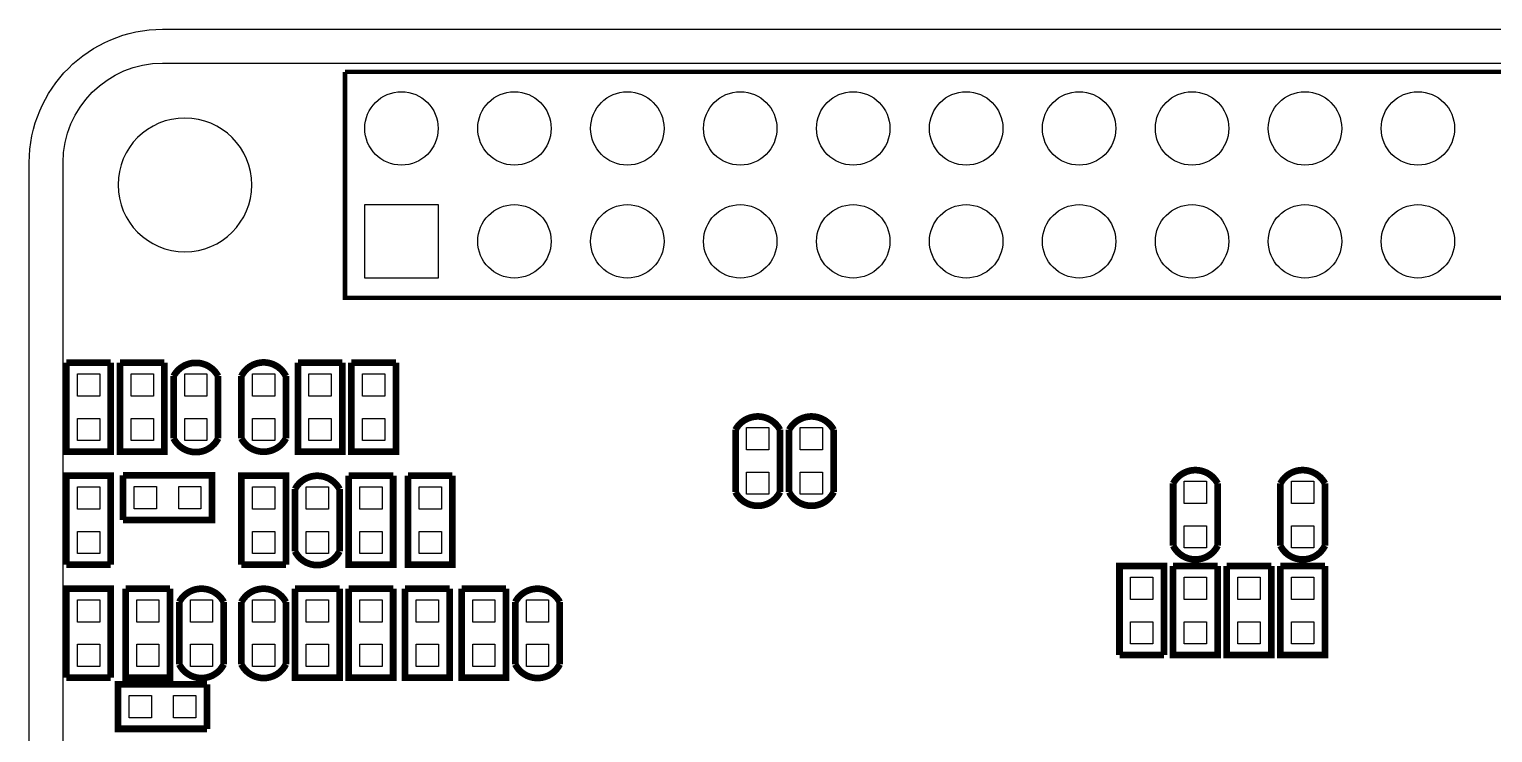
# Model space of a CAD drawing. Extents: x 0 to 87.3, y -2.5 to 56.
# Drawn here: x 0 to 32.91, y 40.18 to 56 of the extents above; entities that cross this region are included whole.
import ezdxf

# ---------------------------------------------------------------- set-up
doc = ezdxf.new("R2010")
doc.units = 0
for name, color, linetype in [('BG_CUTOUT', 254, 'CONTINUOUS'), ('BG_DESIGN_OUTLINE', 251, 'CONTINUOUS'), ('PG_SILKSCREEN_TOP', 51, 'CONTINUOUS'), ('PG_SILKSCREEN_TOP_OUTLINE', 51, 'CONTINUOUS'), ('PIN_PASTEMASK_TOP', 85, 'CONTINUOUS'), ('PIN_TOP', 80, 'CONTINUOUS'), ('RKI_ALL', 43, 'CONTINUOUS')]:
    doc.layers.add(name, color=color, linetype=linetype)

msp = doc.modelspace()

# ---------------------------------------------------------------- linework, layer by layer
at = {"layer": 'BG_CUTOUT'}
msp.add_lwpolyline([(5.0038, 52.49926, 1), (1.996236, 52.500784, 1)], format="xyb", close=True, dxfattribs=at)
at = {"layer": 'BG_DESIGN_OUTLINE'}
msp.add_lwpolyline([(0, 2.99974), (0, 52.99964, -0.414203), (2.99974, 55.99938), (82.04962, 55.99938, -0.414224), (85.0011, 53.05044), (85.0011, 2.99974, -0.414339), (81.99882, 0), (2.99974, 0, -0.414163)], format="xyb", close=True, dxfattribs=at)
at = {"layer": 'PG_SILKSCREEN_TOP', "const_width": 0.09906}
for points in [[(7.100062, 55.040022), (57.900062, 55.040022), (57.900062, 49.960022), (40.120062, 49.960022)], [(40.120062, 49.960022), (7.100062, 49.960022), (7.100062, 55.040022)]]:
    msp.add_lwpolyline(points, dxfattribs=at)
at = {"layer": 'PG_SILKSCREEN_TOP_OUTLINE', "const_width": 0.150114}
for points in [[(0.83312, 48.49876), (0.83312, 46.49724), (1.83388, 46.49724), (1.83388, 48.49876)], [(1.83388, 48.49876), (0.83312, 48.49876)], [(2.03962, 48.49876), (2.03962, 46.49724), (3.04038, 46.49724), (3.04038, 48.49876)], [(3.04038, 48.49876), (2.03962, 48.49876)], [(6.04012, 48.49876), (6.04012, 46.49724), (7.04088, 46.49724), (7.04088, 48.49876)], [(7.04088, 48.49876), (6.04012, 48.49876)], [(7.24662, 48.49876), (7.24662, 46.49724), (8.24738, 46.49724), (8.24738, 48.49876)], [(8.24738, 48.49876), (7.24662, 48.49876)], [(3.246374, 46.797976), (3.246374, 48.198024)], [(4.246626, 46.797976), (4.246626, 48.198024)], [(4.770374, 48.198024), (4.770374, 46.797976)], [(5.770626, 48.198024), (5.770626, 46.797976)], [(15.882874, 45.591476), (15.882874, 46.991524)], [(16.883126, 45.591476), (16.883126, 46.991524)], [(17.089374, 45.591476), (17.089374, 46.991524)], [(18.089626, 45.591476), (18.089626, 46.991524)], [(1.83388, 43.95724), (1.83388, 45.95876), (0.83312, 45.95876), (0.83312, 43.95724)], [(2.11074, 44.96562), (4.11226, 44.96562), (4.11226, 45.96638), (2.11074, 45.96638)], [(2.11074, 45.96638), (2.11074, 44.96562)], [(5.77088, 43.95724), (5.77088, 45.95876), (4.77012, 45.95876), (4.77012, 43.95724)], [(7.18312, 45.95876), (7.18312, 43.95724), (8.18388, 43.95724), (8.18388, 45.95876)], [(8.18388, 45.95876), (7.18312, 45.95876)], [(8.51662, 45.95876), (8.51662, 43.95724), (9.51738, 43.95724), (9.51738, 45.95876)], [(9.51738, 45.95876), (8.51662, 45.95876)], [(25.725374, 44.384976), (25.725374, 45.785024)], [(26.725626, 44.384976), (26.725626, 45.785024)], [(28.138374, 44.384976), (28.138374, 45.785024)], [(29.138626, 44.384976), (29.138626, 45.785024)], [(5.976874, 44.257976), (5.976874, 45.658024)], [(6.977126, 44.257976), (6.977126, 45.658024)], [(0.83312, 43.95724), (1.83388, 43.95724)], [(4.77012, 43.95724), (5.77088, 43.95724)], [(25.51938, 41.92524), (25.51938, 43.92676), (24.51862, 43.92676), (24.51862, 41.92524)], [(25.72512, 43.92676), (25.72512, 41.92524), (26.72588, 41.92524), (26.72588, 43.92676)], [(26.72588, 43.92676), (25.72512, 43.92676)], [(26.93162, 43.92676), (26.93162, 41.92524), (27.93238, 41.92524), (27.93238, 43.92676)], [(27.93238, 43.92676), (26.93162, 43.92676)], [(28.13812, 43.92676), (28.13812, 41.92524), (29.13888, 41.92524), (29.13888, 43.92676)], [(29.13888, 43.92676), (28.13812, 43.92676)], [(1.83388, 41.41724), (1.83388, 43.41876), (0.83312, 43.41876), (0.83312, 41.41724)], [(2.16662, 43.41876), (2.16662, 41.41724), (3.16738, 41.41724), (3.16738, 43.41876)], [(3.16738, 43.41876), (2.16662, 43.41876)], [(5.97662, 43.41876), (5.97662, 41.41724), (6.97738, 41.41724), (6.97738, 43.41876)], [(6.97738, 43.41876), (5.97662, 43.41876)], [(7.18312, 43.41876), (7.18312, 41.41724), (8.18388, 41.41724), (8.18388, 43.41876)], [(8.18388, 43.41876), (7.18312, 43.41876)], [(8.45312, 43.41876), (8.45312, 41.41724), (9.45388, 41.41724), (9.45388, 43.41876)], [(9.45388, 43.41876), (8.45312, 43.41876)], [(9.72312, 43.41876), (9.72312, 41.41724), (10.72388, 41.41724), (10.72388, 43.41876)], [(10.72388, 43.41876), (9.72312, 43.41876)], [(3.373374, 41.717976), (3.373374, 43.118024)], [(4.373626, 41.717976), (4.373626, 43.118024)], [(4.770374, 41.717976), (4.770374, 43.118024)], [(5.770626, 41.717976), (5.770626, 43.118024)], [(10.929874, 41.717976), (10.929874, 43.118024)], [(11.930126, 41.717976), (11.930126, 43.118024)], [(24.51862, 41.92524), (25.51938, 41.92524)], [(0.83312, 41.41724), (1.83388, 41.41724)], [(3.99796, 41.26738), (1.99644, 41.26738), (1.99644, 40.26662), (3.99796, 40.26662)], [(3.99796, 40.26662), (3.99796, 41.26738)]]:
    msp.add_lwpolyline(points, dxfattribs=at)
for points in [[(3.246374, 48.198024, -0.600046), (4.246626, 48.198024)], [(5.770626, 48.198024, 0.618077), (4.770374, 48.198024)], [(15.882874, 46.991524, -0.600046), (16.883126, 46.991524)], [(17.089374, 46.991524, -0.600046), (18.089626, 46.991524)], [(3.246374, 46.797976, 0.618077), (4.246626, 46.797976)], [(5.770626, 46.797976, -0.600046), (4.770374, 46.797976)], [(25.725374, 45.785024, -0.600046), (26.725626, 45.785024)], [(28.138374, 45.785024, -0.600046), (29.138626, 45.785024)], [(5.976874, 45.658024, -0.600046), (6.977126, 45.658024)], [(15.882874, 45.591476, 0.618077), (16.883126, 45.591476)], [(17.089374, 45.591476, 0.618077), (18.089626, 45.591476)], [(25.725374, 44.384976, 0.618077), (26.725626, 44.384976)], [(28.138374, 44.384976, 0.618077), (29.138626, 44.384976)], [(5.976874, 44.257976, 0.618077), (6.977126, 44.257976)], [(3.373374, 43.118024, -0.600046), (4.373626, 43.118024)], [(4.770374, 43.118024, -0.600046), (5.770626, 43.118024)], [(10.929874, 43.118024, -0.600046), (11.930126, 43.118024)], [(3.373374, 41.717976, 0.618077), (4.373626, 41.717976)], [(4.770374, 41.717976, 0.618077), (5.770626, 41.717976)], [(10.929874, 41.717976, 0.618077), (11.930126, 41.717976)]]:
    msp.add_lwpolyline(points, format="xyb", dxfattribs=at)
at = {"layer": 'PIN_PASTEMASK_TOP'}
for points in [[(1.08331, 48.24857), (1.58369, 48.24857), (1.58369, 47.74819), (1.08331, 47.74819)], [(2.28981, 48.24857), (2.79019, 48.24857), (2.79019, 47.74819), (2.28981, 47.74819)], [(3.99669, 47.74819), (3.49631, 47.74819), (3.49631, 48.24857), (3.99669, 48.24857)], [(5.02031, 48.24857), (5.52069, 48.24857), (5.52069, 47.74819), (5.02031, 47.74819)], [(6.29031, 48.24857), (6.79069, 48.24857), (6.79069, 47.74819), (6.29031, 47.74819)], [(7.49681, 48.24857), (7.99719, 48.24857), (7.99719, 47.74819), (7.49681, 47.74819)], [(1.08331, 47.24781), (1.58369, 47.24781), (1.58369, 46.74743), (1.08331, 46.74743)], [(2.28981, 47.24781), (2.79019, 47.24781), (2.79019, 46.74743), (2.28981, 46.74743)], [(3.99669, 46.74743), (3.49631, 46.74743), (3.49631, 47.24781), (3.99669, 47.24781)], [(5.02031, 47.24781), (5.52069, 47.24781), (5.52069, 46.74743), (5.02031, 46.74743)], [(6.29031, 47.24781), (6.79069, 47.24781), (6.79069, 46.74743), (6.29031, 46.74743)], [(7.49681, 47.24781), (7.99719, 47.24781), (7.99719, 46.74743), (7.49681, 46.74743)], [(16.63319, 46.54169), (16.13281, 46.54169), (16.13281, 47.04207), (16.63319, 47.04207)], [(17.83969, 46.54169), (17.33931, 46.54169), (17.33931, 47.04207), (17.83969, 47.04207)], [(16.63319, 45.54093), (16.13281, 45.54093), (16.13281, 46.04131), (16.63319, 46.04131)], [(17.83969, 45.54093), (17.33931, 45.54093), (17.33931, 46.04131), (17.83969, 46.04131)], [(26.47569, 45.33519), (25.97531, 45.33519), (25.97531, 45.83557), (26.47569, 45.83557)], [(28.88869, 45.33519), (28.38831, 45.33519), (28.38831, 45.83557), (28.88869, 45.83557)], [(1.58369, 45.20819), (1.08331, 45.20819), (1.08331, 45.70857), (1.58369, 45.70857)], [(2.36093, 45.21581), (2.36093, 45.71619), (2.86131, 45.71619), (2.86131, 45.21581)], [(3.36169, 45.21581), (3.36169, 45.71619), (3.86207, 45.71619), (3.86207, 45.21581)], [(5.52069, 45.20819), (5.02031, 45.20819), (5.02031, 45.70857), (5.52069, 45.70857)], [(6.72719, 45.20819), (6.22681, 45.20819), (6.22681, 45.70857), (6.72719, 45.70857)], [(7.43331, 45.70857), (7.93369, 45.70857), (7.93369, 45.20819), (7.43331, 45.20819)], [(8.76681, 45.70857), (9.26719, 45.70857), (9.26719, 45.20819), (8.76681, 45.20819)], [(26.47569, 44.33443), (25.97531, 44.33443), (25.97531, 44.83481), (26.47569, 44.83481)], [(28.88869, 44.33443), (28.38831, 44.33443), (28.38831, 44.83481), (28.88869, 44.83481)], [(1.58369, 44.20743), (1.08331, 44.20743), (1.08331, 44.70781), (1.58369, 44.70781)], [(5.52069, 44.20743), (5.02031, 44.20743), (5.02031, 44.70781), (5.52069, 44.70781)], [(6.72719, 44.20743), (6.22681, 44.20743), (6.22681, 44.70781), (6.72719, 44.70781)], [(7.43331, 44.70781), (7.93369, 44.70781), (7.93369, 44.20743), (7.43331, 44.20743)], [(8.76681, 44.70781), (9.26719, 44.70781), (9.26719, 44.20743), (8.76681, 44.20743)], [(25.26919, 43.17619), (24.76881, 43.17619), (24.76881, 43.67657), (25.26919, 43.67657)], [(25.97531, 43.67657), (26.47569, 43.67657), (26.47569, 43.17619), (25.97531, 43.17619)], [(27.18181, 43.67657), (27.68219, 43.67657), (27.68219, 43.17619), (27.18181, 43.17619)], [(28.38831, 43.67657), (28.88869, 43.67657), (28.88869, 43.17619), (28.38831, 43.17619)], [(1.58369, 42.66819), (1.08331, 42.66819), (1.08331, 43.16857), (1.58369, 43.16857)], [(2.41681, 43.16857), (2.91719, 43.16857), (2.91719, 42.66819), (2.41681, 42.66819)], [(4.12369, 42.66819), (3.62331, 42.66819), (3.62331, 43.16857), (4.12369, 43.16857)], [(5.52069, 42.66819), (5.02031, 42.66819), (5.02031, 43.16857), (5.52069, 43.16857)], [(6.22681, 43.16857), (6.72719, 43.16857), (6.72719, 42.66819), (6.22681, 42.66819)], [(7.43331, 43.16857), (7.93369, 43.16857), (7.93369, 42.66819), (7.43331, 42.66819)], [(8.70331, 43.16857), (9.20369, 43.16857), (9.20369, 42.66819), (8.70331, 42.66819)], [(9.97331, 43.16857), (10.47369, 43.16857), (10.47369, 42.66819), (9.97331, 42.66819)], [(11.68019, 42.66819), (11.17981, 42.66819), (11.17981, 43.16857), (11.68019, 43.16857)], [(25.26919, 42.17543), (24.76881, 42.17543), (24.76881, 42.67581), (25.26919, 42.67581)], [(25.97531, 42.67581), (26.47569, 42.67581), (26.47569, 42.17543), (25.97531, 42.17543)], [(27.18181, 42.67581), (27.68219, 42.67581), (27.68219, 42.17543), (27.18181, 42.17543)], [(28.38831, 42.67581), (28.88869, 42.67581), (28.88869, 42.17543), (28.38831, 42.17543)], [(1.58369, 41.66743), (1.08331, 41.66743), (1.08331, 42.16781), (1.58369, 42.16781)], [(2.41681, 42.16781), (2.91719, 42.16781), (2.91719, 41.66743), (2.41681, 41.66743)], [(4.12369, 41.66743), (3.62331, 41.66743), (3.62331, 42.16781), (4.12369, 42.16781)], [(5.52069, 41.66743), (5.02031, 41.66743), (5.02031, 42.16781), (5.52069, 42.16781)], [(6.22681, 42.16781), (6.72719, 42.16781), (6.72719, 41.66743), (6.22681, 41.66743)], [(7.43331, 42.16781), (7.93369, 42.16781), (7.93369, 41.66743), (7.43331, 41.66743)], [(8.70331, 42.16781), (9.20369, 42.16781), (9.20369, 41.66743), (8.70331, 41.66743)], [(9.97331, 42.16781), (10.47369, 42.16781), (10.47369, 41.66743), (9.97331, 41.66743)], [(11.68019, 41.66743), (11.17981, 41.66743), (11.17981, 42.16781), (11.68019, 42.16781)], [(2.74701, 41.01719), (2.74701, 40.51681), (2.24663, 40.51681), (2.24663, 41.01719)], [(3.74777, 41.01719), (3.74777, 40.51681), (3.24739, 40.51681), (3.24739, 41.01719)]]:
    msp.add_lwpolyline(points, close=True, dxfattribs=at)
at = {"layer": 'PIN_TOP'}
for points in [[(7.544562, 50.404522), (7.544562, 52.055522), (9.195562, 52.055522), (9.195562, 50.404522)], [(1.08331, 48.24857), (1.58369, 48.24857), (1.58369, 47.74819), (1.08331, 47.74819)], [(2.28981, 48.24857), (2.79019, 48.24857), (2.79019, 47.74819), (2.28981, 47.74819)], [(3.99669, 47.74819), (3.49631, 47.74819), (3.49631, 48.24857), (3.99669, 48.24857)], [(5.02031, 48.24857), (5.52069, 48.24857), (5.52069, 47.74819), (5.02031, 47.74819)], [(6.29031, 48.24857), (6.79069, 48.24857), (6.79069, 47.74819), (6.29031, 47.74819)], [(7.49681, 48.24857), (7.99719, 48.24857), (7.99719, 47.74819), (7.49681, 47.74819)], [(1.08331, 47.24781), (1.58369, 47.24781), (1.58369, 46.74743), (1.08331, 46.74743)], [(2.28981, 47.24781), (2.79019, 47.24781), (2.79019, 46.74743), (2.28981, 46.74743)], [(3.99669, 46.74743), (3.49631, 46.74743), (3.49631, 47.24781), (3.99669, 47.24781)], [(5.02031, 47.24781), (5.52069, 47.24781), (5.52069, 46.74743), (5.02031, 46.74743)], [(6.29031, 47.24781), (6.79069, 47.24781), (6.79069, 46.74743), (6.29031, 46.74743)], [(7.49681, 47.24781), (7.99719, 47.24781), (7.99719, 46.74743), (7.49681, 46.74743)], [(16.63319, 46.54169), (16.13281, 46.54169), (16.13281, 47.04207), (16.63319, 47.04207)], [(17.83969, 46.54169), (17.33931, 46.54169), (17.33931, 47.04207), (17.83969, 47.04207)], [(16.63319, 45.54093), (16.13281, 45.54093), (16.13281, 46.04131), (16.63319, 46.04131)], [(17.83969, 45.54093), (17.33931, 45.54093), (17.33931, 46.04131), (17.83969, 46.04131)], [(26.47569, 45.33519), (25.97531, 45.33519), (25.97531, 45.83557), (26.47569, 45.83557)], [(28.88869, 45.33519), (28.38831, 45.33519), (28.38831, 45.83557), (28.88869, 45.83557)], [(1.58369, 45.20819), (1.08331, 45.20819), (1.08331, 45.70857), (1.58369, 45.70857)], [(2.36093, 45.21581), (2.36093, 45.71619), (2.86131, 45.71619), (2.86131, 45.21581)], [(3.36169, 45.21581), (3.36169, 45.71619), (3.86207, 45.71619), (3.86207, 45.21581)], [(5.52069, 45.20819), (5.02031, 45.20819), (5.02031, 45.70857), (5.52069, 45.70857)], [(6.72719, 45.20819), (6.22681, 45.20819), (6.22681, 45.70857), (6.72719, 45.70857)], [(7.43331, 45.70857), (7.93369, 45.70857), (7.93369, 45.20819), (7.43331, 45.20819)], [(8.76681, 45.70857), (9.26719, 45.70857), (9.26719, 45.20819), (8.76681, 45.20819)], [(26.47569, 44.33443), (25.97531, 44.33443), (25.97531, 44.83481), (26.47569, 44.83481)], [(28.88869, 44.33443), (28.38831, 44.33443), (28.38831, 44.83481), (28.88869, 44.83481)], [(1.58369, 44.20743), (1.08331, 44.20743), (1.08331, 44.70781), (1.58369, 44.70781)], [(5.52069, 44.20743), (5.02031, 44.20743), (5.02031, 44.70781), (5.52069, 44.70781)], [(6.72719, 44.20743), (6.22681, 44.20743), (6.22681, 44.70781), (6.72719, 44.70781)], [(7.43331, 44.70781), (7.93369, 44.70781), (7.93369, 44.20743), (7.43331, 44.20743)], [(8.76681, 44.70781), (9.26719, 44.70781), (9.26719, 44.20743), (8.76681, 44.20743)], [(25.26919, 43.17619), (24.76881, 43.17619), (24.76881, 43.67657), (25.26919, 43.67657)], [(25.97531, 43.67657), (26.47569, 43.67657), (26.47569, 43.17619), (25.97531, 43.17619)], [(27.18181, 43.67657), (27.68219, 43.67657), (27.68219, 43.17619), (27.18181, 43.17619)], [(28.38831, 43.67657), (28.88869, 43.67657), (28.88869, 43.17619), (28.38831, 43.17619)], [(1.58369, 42.66819), (1.08331, 42.66819), (1.08331, 43.16857), (1.58369, 43.16857)], [(2.41681, 43.16857), (2.91719, 43.16857), (2.91719, 42.66819), (2.41681, 42.66819)], [(4.12369, 42.66819), (3.62331, 42.66819), (3.62331, 43.16857), (4.12369, 43.16857)], [(5.52069, 42.66819), (5.02031, 42.66819), (5.02031, 43.16857), (5.52069, 43.16857)], [(6.22681, 43.16857), (6.72719, 43.16857), (6.72719, 42.66819), (6.22681, 42.66819)], [(7.43331, 43.16857), (7.93369, 43.16857), (7.93369, 42.66819), (7.43331, 42.66819)], [(8.70331, 43.16857), (9.20369, 43.16857), (9.20369, 42.66819), (8.70331, 42.66819)], [(9.97331, 43.16857), (10.47369, 43.16857), (10.47369, 42.66819), (9.97331, 42.66819)], [(11.68019, 42.66819), (11.17981, 42.66819), (11.17981, 43.16857), (11.68019, 43.16857)], [(25.26919, 42.17543), (24.76881, 42.17543), (24.76881, 42.67581), (25.26919, 42.67581)], [(25.97531, 42.67581), (26.47569, 42.67581), (26.47569, 42.17543), (25.97531, 42.17543)], [(27.18181, 42.67581), (27.68219, 42.67581), (27.68219, 42.17543), (27.18181, 42.17543)], [(28.38831, 42.67581), (28.88869, 42.67581), (28.88869, 42.17543), (28.38831, 42.17543)], [(1.58369, 41.66743), (1.08331, 41.66743), (1.08331, 42.16781), (1.58369, 42.16781)], [(2.41681, 42.16781), (2.91719, 42.16781), (2.91719, 41.66743), (2.41681, 41.66743)], [(4.12369, 41.66743), (3.62331, 41.66743), (3.62331, 42.16781), (4.12369, 42.16781)], [(5.52069, 41.66743), (5.02031, 41.66743), (5.02031, 42.16781), (5.52069, 42.16781)], [(6.22681, 42.16781), (6.72719, 42.16781), (6.72719, 41.66743), (6.22681, 41.66743)], [(7.43331, 42.16781), (7.93369, 42.16781), (7.93369, 41.66743), (7.43331, 41.66743)], [(8.70331, 42.16781), (9.20369, 42.16781), (9.20369, 41.66743), (8.70331, 41.66743)], [(9.97331, 42.16781), (10.47369, 42.16781), (10.47369, 41.66743), (9.97331, 41.66743)], [(11.68019, 41.66743), (11.17981, 41.66743), (11.17981, 42.16781), (11.68019, 42.16781)], [(2.74701, 41.01719), (2.74701, 40.51681), (2.24663, 40.51681), (2.24663, 41.01719)], [(3.74777, 41.01719), (3.74777, 40.51681), (3.24739, 40.51681), (3.24739, 41.01719)]]:
    msp.add_lwpolyline(points, close=True, dxfattribs=at)
for centre in [(8.370062, 53.770022), (10.910062, 53.770022), (13.450062, 53.770022), (15.990062, 53.770022), (18.530062, 53.770022), (21.070062, 53.770022), (23.610062, 53.770022), (26.150062, 53.770022), (28.690062, 53.770022), (31.230062, 53.770022), (10.910062, 51.230022), (13.450062, 51.230022), (15.990062, 51.230022), (18.530062, 51.230022), (21.070062, 51.230022), (23.610062, 51.230022), (26.150062, 51.230022), (28.690062, 51.230022), (31.230062, 51.230022)]:
    msp.add_circle(centre, 0.8255, dxfattribs=at)
at = {"layer": 'RKI_ALL'}
msp.add_lwpolyline([(2.99974, 55.23738), (82.05216, 55.23738, -0.413921), (84.2391, 53.050186), (84.2391, 2.99974, -0.414116), (82.000852, 0.762), (81.999074, 0.762), (2.99974, 0.762, -0.414146), (0.762, 2.99974), (0.762, 52.99964, -0.4142)], format="xyb", close=True, dxfattribs=at)

doc.saveas('drawing.dxf')
